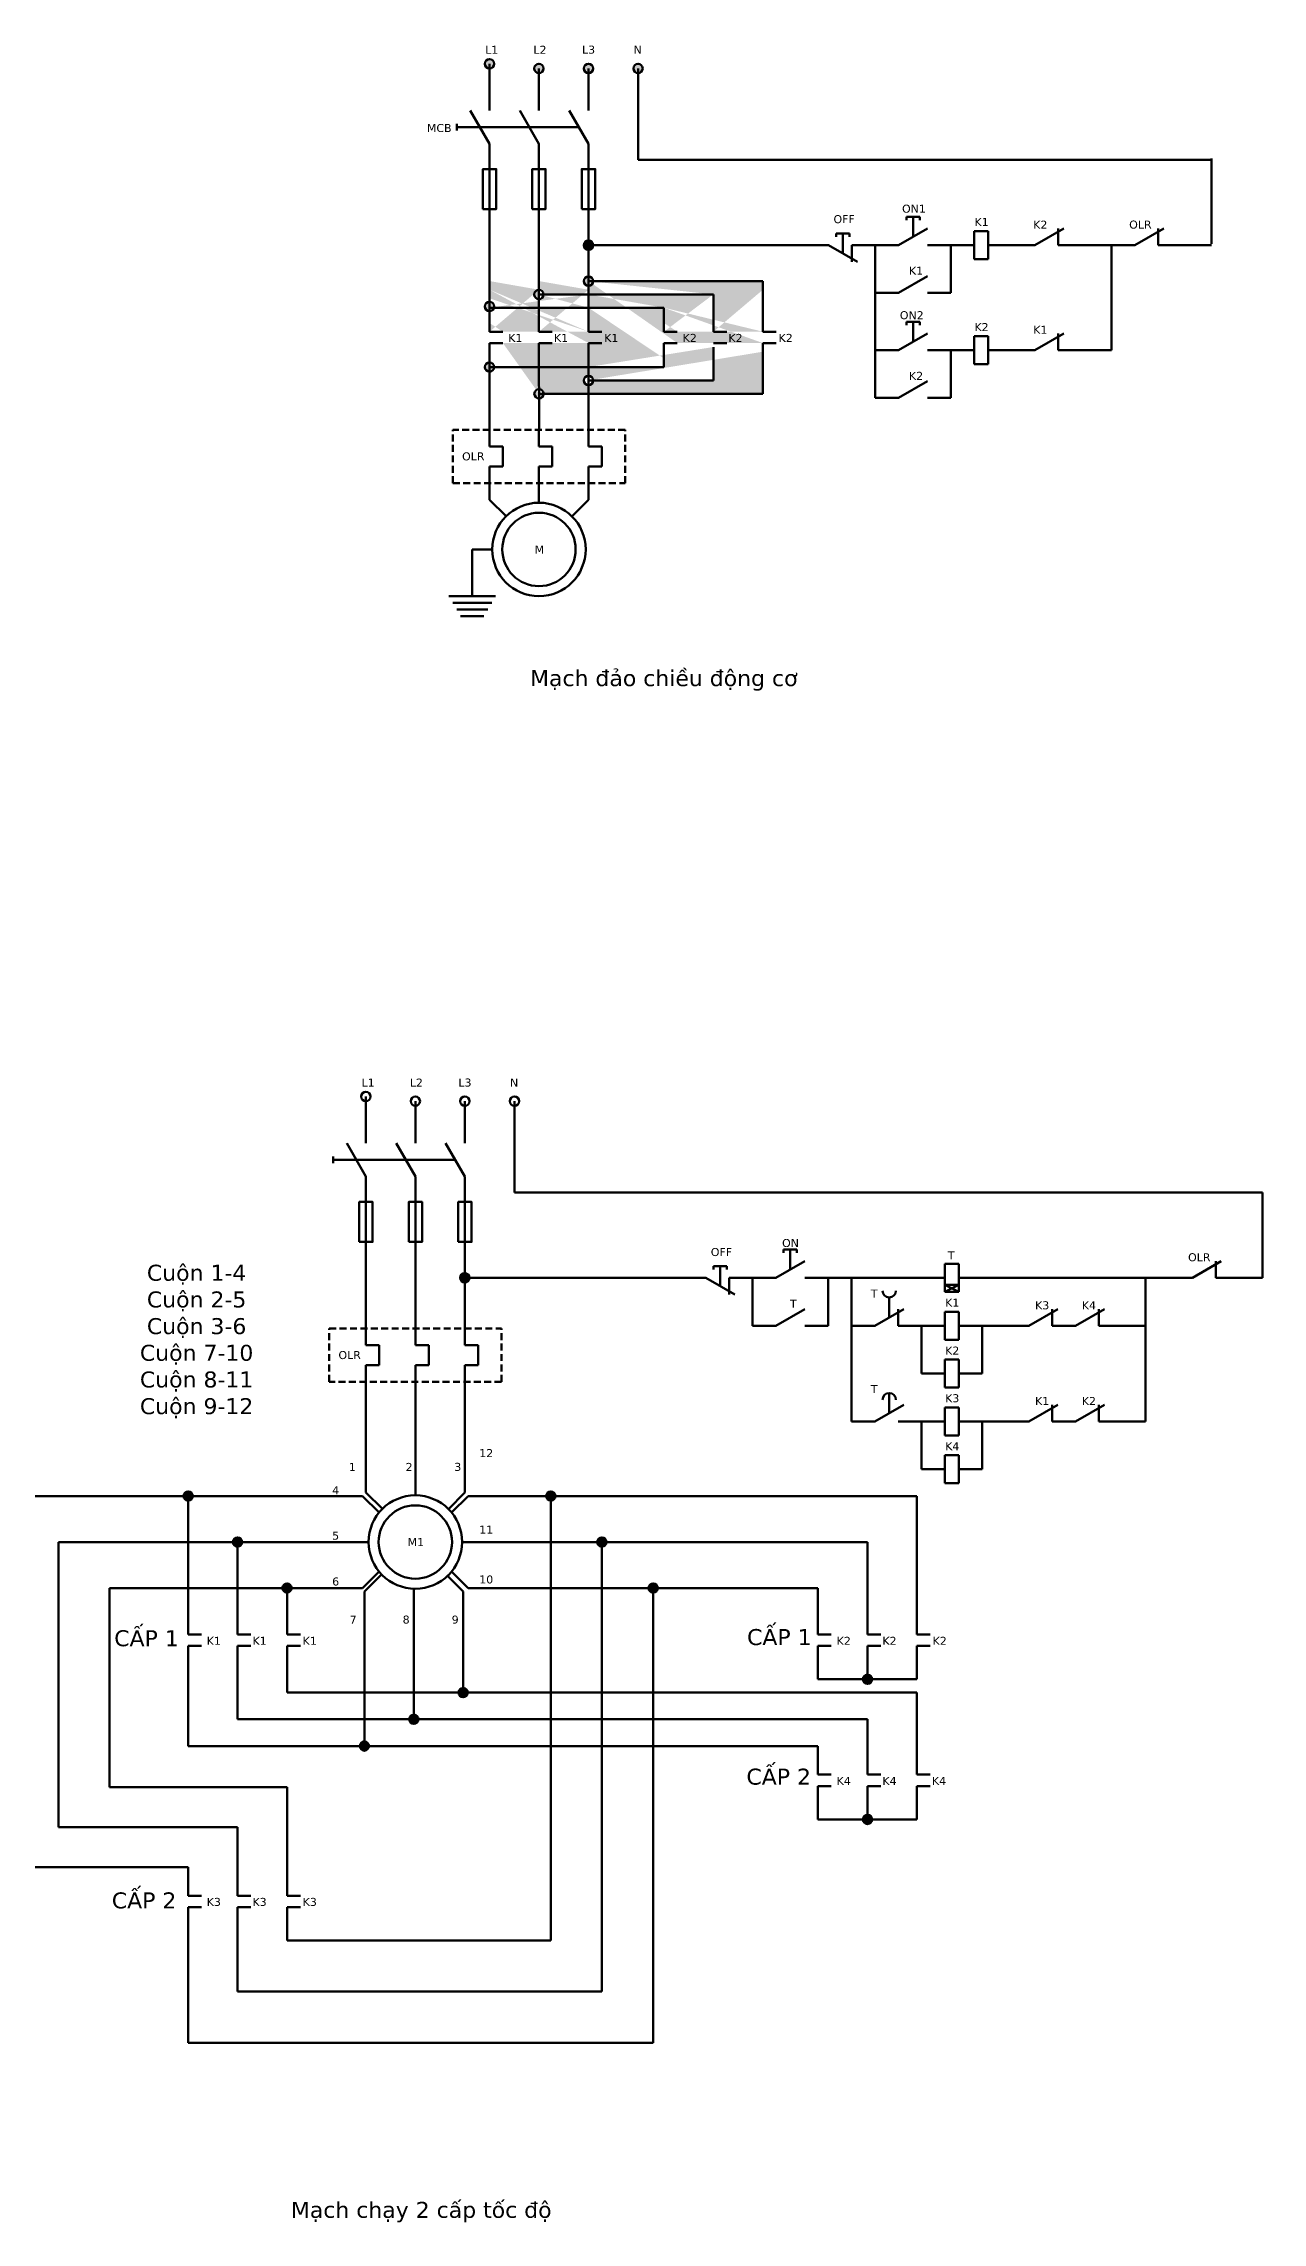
# Model space of a CAD drawing. Header units: inches. Extents: x -249378 to 8604139, y -7721310 to 888715.
# Drawn here: x 823686 to 1737190, y -7660340 to -6026822 of the extents above; entities that cross this region are included whole.
import ezdxf

# ---------------------------------------------------------------- set-up
doc = ezdxf.new("R2010")
doc.units = ezdxf.units.IN
doc.header["$LTSCALE"] = 130
doc.header["$MEASUREMENT"] = 0
doc.linetypes.add('DASHED', pattern=[0.75, 0.5, -0.25])
doc.styles.add('khong-ren', font='verdana_0.ttf', dxfattribs={"height": 400})

msp = doc.modelspace()

# ---------------------------------------------------------------- hatches: boundary and pattern name
at = {"lineweight": 70, "ltscale": 130}
h = msp.add_hatch(color=256, dxfattribs=at)
edge = h.paths.add_edge_path()
edge.add_arc((1269218, -6045418), 3500, 0, 360)
edge = h.paths.add_edge_path()
edge.add_arc((1232095, -6045418), 3500, 0, 360)
edge = h.paths.add_edge_path()
edge.add_arc((1194972, -6045418), 3500, 0, 360)
edge = h.paths.add_edge_path()
edge.add_arc((1157933, -6041918), 3500, 0, 360)
edge = h.paths.add_edge_path(flags=17)
edge.add_line((1157933, -6045418), (1157933, -6041918))
h.paths.add_polyline_path([(1265229, -6026947), (1272807, -6026947), (1272807, -6035947), (1265229, -6035947)], flags=9)
h.paths.add_polyline_path([(1226442, -6026822), (1237855, -6026822), (1237855, -6036072), (1226442, -6036072)], flags=9)
h.paths.add_polyline_path([(1189959, -6026885), (1201457, -6026885), (1201457, -6036010), (1189959, -6036010)], flags=9)
h.paths.add_polyline_path([(1153958, -6026937), (1165114, -6026937), (1165114, -6035957), (1153958, -6035957)], flags=9)
h = msp.add_hatch(color=256, dxfattribs=at)
edge = h.paths.add_edge_path()
edge.add_arc((1232095, -6177877), 3500, 0, 360)
h = msp.add_hatch(color=256, dxfattribs=at)
edge = h.paths.add_edge_path()
edge.add_arc((1232095, -6204869), 3500, 0, 360)
edge = h.paths.add_edge_path(flags=16)
edge.add_arc((1194972, -6214869), 3500, 0, 360)
edge = h.paths.add_edge_path()
edge.add_arc((1157933, -6223853), 3500, 0, 360)
edge = h.paths.add_edge_path(flags=17)
edge.add_arc((1232095, -6279320), 3500, 0, 360)
edge = h.paths.add_edge_path()
edge.add_arc((1194997, -6289344), 3500, 0, 360)
edge = h.paths.add_edge_path()
edge.add_arc((1157933, -6269320), 3500, 0, 360)
edge = h.paths.add_edge_path()
edge.add_line((1232095, -6289320), (1194997, -6289344))
edge.add_line((1232095, -6289320), (1362819, -6289320))
edge.add_line((1362819, -6251353), (1362819, -6257836))
edge.add_line((1362819, -6289320), (1362819, -6264320))
edge.add_line((1362819, -6282836), (1362819, -6257836))
edge.add_line((1232095, -6279320), (1325695, -6279320))
edge.add_line((1325695, -6279320), (1325695, -6254320))
edge.add_line((1232095, -6269320), (1157933, -6269320))
edge.add_line((1232095, -6269320), (1288656, -6269320))
edge.add_line((1288656, -6269320), (1288656, -6251353))
edge.add_line((1288656, -6262836), (1288656, -6251353))
edge.add_line((1232095, -6224869), (1157933, -6224869))
edge.add_line((1232095, -6214869), (1194972, -6214869))
edge.add_line((1232095, -6224869), (1288656, -6224869))
edge.add_line((1232095, -6214869), (1325695, -6214869))
edge.add_line((1232095, -6204869), (1362819, -6204869))
edge.add_line((1362819, -6204869), (1362819, -6211353))
edge.add_line((1362819, -6242836), (1362819, -6217836))
edge.add_line((1362819, -6236353), (1362819, -6211353))
edge.add_line((1325695, -6242836), (1325695, -6217836))
edge.add_line((1325695, -6236353), (1325695, -6214869))
edge.add_line((1288656, -6242836), (1288656, -6224869))
edge.add_line((1362819, -6242836), (1372819, -6242836))
edge.add_line((1325695, -6242836), (1335695, -6242836))
edge.add_line((1288656, -6242836), (1298656, -6242836))
edge.add_line((1288656, -6236353), (1288656, -6224869))
edge.add_line((1362819, -6251353), (1372819, -6251353))
edge.add_line((1325695, -6251353), (1335695, -6251353))
edge.add_line((1288656, -6251353), (1298656, -6251353))
edge.add_line((1232095, -6204869), (1232095, -6211353))
edge.add_line((1194972, -6204869), (1194972, -6211353))
edge.add_line((1157933, -6204869), (1157933, -6211353))
edge.add_line((1232095, -6242836), (1232095, -6217836))
edge.add_line((1232095, -6236353), (1232095, -6211353))
edge.add_line((1194972, -6242836), (1194972, -6217836))
edge.add_line((1194972, -6236353), (1194972, -6211353))
edge.add_line((1157933, -6242836), (1157933, -6217836))
edge.add_line((1232095, -6242836), (1242095, -6242836))
edge.add_line((1194972, -6242836), (1204972, -6242836))
edge.add_line((1157933, -6242836), (1167933, -6242836))
edge.add_line((1157933, -6236353), (1157933, -6211353))
edge.add_line((1232095, -6251353), (1242095, -6251353))
edge.add_line((1194972, -6251353), (1204972, -6251353))
edge.add_line((1157933, -6251353), (1167933, -6251353))
h.paths.add_polyline_path([(1373573, -6242937), (1386175, -6242937), (1386175, -6252062), (1373573, -6252062)], flags=9)
h.paths.add_polyline_path([(1335960, -6242937), (1348563, -6242937), (1348563, -6252062), (1335960, -6252062)], flags=25)
h.paths.add_polyline_path([(1301654, -6242937), (1314257, -6242937), (1314257, -6252062), (1301654, -6252062)], flags=25)
h.paths.add_polyline_path([(1243021, -6242989), (1255281, -6242989), (1255281, -6252010), (1243021, -6252010)], flags=25)
h.paths.add_polyline_path([(1205408, -6242989), (1217668, -6242989), (1217668, -6252010), (1205408, -6252010)], flags=25)
h.paths.add_polyline_path([(1171102, -6242989), (1183362, -6242989), (1183362, -6252010), (1171102, -6252010)], flags=25)
h = msp.add_hatch(color=256, dxfattribs=at)
edge = h.paths.add_edge_path()
edge.add_arc((1139439, -6952244), 3500, 0, 360)
h = msp.add_hatch(color=256, dxfattribs=at)
edge = h.paths.add_edge_path()
edge.add_arc((931959, -7115732), 3500, 0, 360)
h = msp.add_hatch(color=256, dxfattribs=at)
edge = h.paths.add_edge_path()
edge.add_arc((1203884, -7115732), 3500, 0, 360)
h = msp.add_hatch(color=256, dxfattribs=at)
edge = h.paths.add_edge_path()
edge.add_arc((968999, -7150228), 3500, 0, 360)
h = msp.add_hatch(color=256, dxfattribs=at)
edge = h.paths.add_edge_path()
edge.add_arc((1242067, -7150228), 3500, 0, 360)
h = msp.add_hatch(color=256, dxfattribs=at)
edge = h.paths.add_edge_path()
edge.add_arc((1006122, -7184725), 3500, 0, 360)
h = msp.add_hatch(color=256, dxfattribs=at)
edge = h.paths.add_edge_path()
edge.add_arc((1280499, -7184725), 3500, 0, 360)
h = msp.add_hatch(color=256, dxfattribs=at)
edge = h.paths.add_edge_path()
edge.add_arc((1441135, -7253158), 3500, 0, 360)
h = msp.add_hatch(color=256, dxfattribs=at)
edge = h.paths.add_edge_path()
edge.add_arc((1138249, -7263158), 3500, 0, 360)
h = msp.add_hatch(color=256, dxfattribs=at)
edge = h.paths.add_edge_path()
edge.add_arc((1101209, -7283158), 3500, 0, 360)
h = msp.add_hatch(color=256, dxfattribs=at)
edge = h.paths.add_edge_path()
edge.add_arc((1064086, -7303158), 3500, 0, 360)
h = msp.add_hatch(color=256, dxfattribs=at)
edge = h.paths.add_edge_path()
edge.add_arc((1441135, -7358158), 3500, 0, 360)

# ---------------------------------------------------------------- linework, layer by layer
for p, q in [((1157933, -6045418), (1157933, -6041918)), ((1170716, -6089402), (1224878, -6089402)), ((1269218, -6076902), (1269218, -6113894)), ((1569546, -6113894), (1269218, -6113894)), ((1569546, -6113894), (1662046, -6113894)), ((1662046, -6113894), (1699151, -6113894)), ((1699151, -6112989), (1699151, -6176973)), ((1157933, -6150886), (1157933, -6204869)), ((1194972, -6150886), (1194972, -6204869)), ((1232095, -6150886), (1232095, -6204869)), ((1232095, -6177877), (1322395, -6177877)), ((1322395, -6177877), (1412000, -6177877)), ((1584151, -6177877), (1624151, -6177877)), ((1624151, -6256682), (1624151, -6177877)), ((1659151, -6177877), (1699151, -6177877)), ((1157933, -6204869), (1157933, -6211353)), ((1194972, -6204869), (1194972, -6211353)), ((1232095, -6204869), (1232095, -6211353)), ((1232095, -6204869), (1362819, -6204869)), ((1362819, -6204869), (1362819, -6211353)), ((1232095, -6214869), (1194972, -6214869)), ((1232095, -6214869), (1325695, -6214869)), ((1447000, -6213725), (1447000, -6256682)), ((1232095, -6224869), (1157933, -6224869)), ((1232095, -6224869), (1288656, -6224869)), ((1157933, -6242836), (1167933, -6242836)), ((1157933, -6316353), (1157933, -6251353)), ((1194972, -6242836), (1204972, -6242836)), ((1195014, -6316353), (1194972, -6251353)), ((1232095, -6242836), (1242095, -6242836)), ((1232095, -6316353), (1232095, -6251353)), ((1288656, -6242836), (1298656, -6242836)), ((1325695, -6242836), (1335695, -6242836)), ((1362819, -6242836), (1372819, -6242836)), ((1362819, -6251353), (1362819, -6257836)), ((1232095, -6269320), (1157933, -6269320)), ((1232095, -6269320), (1288656, -6269320)), ((1447000, -6256682), (1464500, -6256682)), ((1584151, -6256682), (1624151, -6256682)), ((1232095, -6279320), (1325695, -6279320)), ((1232095, -6289320), (1194997, -6289344)), ((1232095, -6289320), (1362819, -6289320)), ((1159972, -6406059), (1144972, -6406059)), ((1144972, -6406059), (1144972, -6441059)), ((1144972, -6441059), (1127472, -6441059)), ((1144972, -6446059), (1130389, -6446059)), ((1144972, -6451059), (1133306, -6451059)), ((1144972, -6441059), (1162472, -6441059)), ((1144972, -6446059), (1159556, -6446059)), ((1144972, -6451059), (1156639, -6451059)), ((1144972, -6456059), (1136222, -6456059)), ((1144972, -6456059), (1153722, -6456059)), ((1065276, -6819784), (1065276, -6816284)), ((1176562, -6851268), (1176562, -6888260)), ((1078060, -6863768), (1132222, -6863768)), ((1176562, -6888260), (1667190, -6888260)), ((1667190, -6888260), (1737190, -6888260)), ((1737190, -6952244), (1737190, -6888260)), ((1065276, -6925252), (1065276, -6979235)), ((1102316, -6925252), (1102316, -6979235)), ((1139439, -6925252), (1139439, -6979235)), ((1139439, -6952244), (1320039, -6952244)), ((1579690, -6952244), (1649690, -6952244)), ((1649690, -7059786), (1649690, -6952244)), ((1065276, -6985719), (1065276, -6974345)), ((1065276, -7002609), (1065276, -6985719)), ((1102316, -6985719), (1102316, -6979235)), ((1102316, -7002609), (1102316, -6985719)), ((1139439, -6985719), (1139439, -6979235)), ((1139439, -7002609), (1139439, -6985719)), ((1481690, -6988091), (1481690, -7023939)), ((1527190, -7023939), (1527190, -6988091)), ((1065276, -7044372), (1065276, -7017609)), ((1102316, -7044372), (1102316, -7017609)), ((1139439, -7044372), (1139439, -7017609)), ((1065276, -7073352), (1065276, -7044372)), ((1102316, -7073352), (1102316, -7044372)), ((1139439, -7073352), (1139439, -7044372)), ((1481690, -7059786), (1481690, -7095634)), ((1527190, -7095634), (1527190, -7059786)), ((1065276, -7088021), (1065276, -7073352)), ((1102316, -7088021), (1102316, -7073352)), ((1139439, -7088021), (1139439, -7073352)), ((931959, -7115732), (796437, -7115732)), ((1037736, -7115732), (931959, -7115732)), ((931959, -7115732), (931959, -7198159)), ((1166813, -7115732), (1279190, -7115732)), ((1203884, -7115732), (1203884, -7448961)), ((1279190, -7115732), (1478258, -7115732)), ((1478258, -7115732), (1478258, -7198159)), ((968999, -7150228), (834744, -7150228)), ((834744, -7184725), (834744, -7150228)), ((1040110, -7150228), (968999, -7150228)), ((968999, -7150228), (968999, -7198159)), ((1164523, -7150228), (1242067, -7150228)), ((1242067, -7150228), (1441135, -7150228)), ((1242191, -7448961), (1242191, -7150228)), ((1441135, -7150228), (1441135, -7198159)), ((834744, -7184725), (834744, -7333962)), ((1006122, -7184725), (873052, -7184725)), ((873052, -7184725), (873052, -7333962)), ((1037820, -7184725), (1006122, -7184725)), ((1006122, -7184725), (1006122, -7198159)), ((1166896, -7184725), (1205028, -7184725)), ((1205028, -7184725), (1404095, -7184725)), ((1280499, -7487269), (1280499, -7184725)), ((1404095, -7184725), (1404095, -7198159)), ((931959, -7219642), (941959, -7219642)), ((968999, -7219642), (978999, -7219642)), ((1006122, -7219642), (1016122, -7219642)), ((1064086, -7303158), (1064086, -7212417)), ((1101209, -7212417), (1101209, -7283158)), ((1138249, -7212417), (1138249, -7263158)), ((1404095, -7219642), (1414095, -7219642)), ((1441135, -7219642), (1451135, -7219642)), ((1478258, -7219642), (1488258, -7219642)), ((931959, -7253158), (931959, -7303158)), ((968999, -7283158), (968999, -7253158)), ((1006122, -7253158), (1006122, -7263158)), ((1101209, -7263158), (1006122, -7263158)), ((1138249, -7263158), (1101209, -7263158)), ((1138249, -7263158), (1478258, -7263158)), ((1404095, -7253158), (1478258, -7253158)), ((1478258, -7263158), (1478258, -7303158)), ((1101209, -7283158), (968999, -7283158)), ((1101209, -7283158), (1441135, -7283158)), ((1441135, -7283158), (1441135, -7303158)), ((931959, -7303158), (1064086, -7303158)), ((1064086, -7303158), (1404095, -7303158)), ((834744, -7333962), (834744, -7363962)), ((873052, -7333962), (931959, -7333962)), ((931959, -7333962), (1006122, -7333962)), ((1006122, -7333962), (1006122, -7393962)), ((1404095, -7324642), (1414095, -7324642)), ((1441135, -7324642), (1451135, -7324642)), ((1478258, -7324642), (1488258, -7324642)), ((834744, -7363962), (931959, -7363962)), ((931959, -7363962), (968999, -7363962)), ((968999, -7363962), (968999, -7393962)), ((1404095, -7358211), (1478258, -7358211)), ((796437, -7393962), (931959, -7393962)), ((931959, -7415445), (941959, -7415445)), ((968999, -7415445), (978999, -7415445)), ((1006122, -7415445), (1016122, -7415445)), ((931959, -7525576), (931959, -7448961)), ((968999, -7487269), (968999, -7448961)), ((1006122, -7448961), (1080284, -7448961)), ((1080284, -7448961), (1203884, -7448961)), ((1242191, -7448961), (1242191, -7487269)), ((1043161, -7487269), (968999, -7487269)), ((1242191, -7487269), (1043161, -7487269)), ((1280499, -7487269), (1280499, -7525576)), ((1006122, -7525576), (931959, -7525576)), ((1280499, -7525576), (1006122, -7525576))]:
    msp.add_line(p, q, dxfattribs=at)
at = {"lineweight": 70, "ltscale": 80}
for p, q in [((1157933, -6070418), (1157933, -6045418)), ((1157933, -6076902), (1157933, -6051902)), ((1194972, -6070418), (1194972, -6045418)), ((1194972, -6076902), (1194972, -6051902)), ((1232095, -6070418), (1232095, -6045418)), ((1232095, -6076902), (1232095, -6051902)), ((1269218, -6070418), (1269218, -6045418)), ((1269218, -6076902), (1269218, -6051902)), ((1133499, -6089402), (1170716, -6089402)), ((1157933, -6126902), (1157933, -6101902)), ((1157933, -6133386), (1157933, -6108386)), ((1194972, -6126902), (1194972, -6101902)), ((1194972, -6133386), (1194972, -6108386)), ((1232095, -6126902), (1232095, -6101902)), ((1232095, -6133386), (1232095, -6108386)), ((1157933, -6150886), (1157933, -6133386)), ((1157933, -6150886), (1157933, -6139869)), ((1194972, -6150886), (1194972, -6133386)), ((1194972, -6150886), (1194972, -6139869)), ((1232095, -6150886), (1232095, -6133386)), ((1232095, -6150886), (1232095, -6139869)), ((1475326, -6156627), (1470326, -6156627)), ((1470326, -6156627), (1470326, -6159127)), ((1475326, -6171627), (1475326, -6156627)), ((1475326, -6156627), (1480326, -6156627)), ((1480326, -6156627), (1480326, -6159127)), ((1422826, -6169127), (1417826, -6169127)), ((1417826, -6169127), (1417826, -6171627)), ((1422826, -6184127), (1422826, -6169127)), ((1422826, -6169127), (1427826, -6169127)), ((1427826, -6169127), (1427826, -6171627)), ((1464500, -6177877), (1486151, -6165377)), ((1521151, -6177877), (1521151, -6167377)), ((1531651, -6167377), (1521151, -6167377)), ((1531651, -6188377), (1531651, -6167377)), ((1566651, -6177877), (1588302, -6165377)), ((1584151, -6165377), (1584151, -6177877)), ((1641651, -6177877), (1663302, -6165377)), ((1659151, -6165377), (1659151, -6177877)), ((1412000, -6177877), (1433651, -6190377)), ((1429500, -6177877), (1429500, -6190377)), ((1429500, -6177877), (1464500, -6177877)), ((1447000, -6177877), (1447000, -6213725)), ((1486151, -6177877), (1503651, -6177877)), ((1503651, -6213725), (1503651, -6177877)), ((1503651, -6177877), (1521151, -6177877)), ((1521151, -6188377), (1521151, -6177877)), ((1521151, -6188377), (1531651, -6188377)), ((1531651, -6177877), (1549151, -6177877)), ((1549151, -6177877), (1566651, -6177877)), ((1624151, -6177877), (1641651, -6177877)), ((1464500, -6213725), (1486151, -6201225)), ((1157933, -6236353), (1157933, -6211353)), ((1157933, -6242836), (1157933, -6217836)), ((1194972, -6236353), (1194972, -6211353)), ((1194972, -6242836), (1194972, -6217836)), ((1232095, -6236353), (1232095, -6211353)), ((1232095, -6242836), (1232095, -6217836)), ((1325695, -6236353), (1325695, -6214869)), ((1325695, -6242836), (1325695, -6217836)), ((1362819, -6236353), (1362819, -6211353)), ((1362819, -6242836), (1362819, -6217836)), ((1447000, -6213725), (1464500, -6213725)), ((1486151, -6213725), (1503651, -6213725)), ((1288656, -6236353), (1288656, -6224869)), ((1288656, -6242836), (1288656, -6224869)), ((1475326, -6235432), (1470326, -6235432)), ((1470326, -6235432), (1470326, -6237932)), ((1475326, -6250432), (1475326, -6235432)), ((1475326, -6235432), (1480326, -6235432)), ((1480326, -6235432), (1480326, -6237932)), ((1157933, -6251353), (1167933, -6251353)), ((1194972, -6251353), (1204972, -6251353)), ((1232095, -6251353), (1242095, -6251353)), ((1288656, -6251353), (1298656, -6251353)), ((1288656, -6262836), (1288656, -6251353)), ((1288656, -6269320), (1288656, -6251353)), ((1325695, -6251353), (1335695, -6251353)), ((1325695, -6279320), (1325695, -6254320)), ((1362819, -6251353), (1372819, -6251353)), ((1464500, -6256682), (1486151, -6244182)), ((1521151, -6256682), (1521151, -6246182)), ((1531651, -6246182), (1521151, -6246182)), ((1531651, -6267182), (1531651, -6246182)), ((1566651, -6256682), (1588302, -6244182)), ((1584151, -6244182), (1584151, -6256682)), ((1362819, -6282836), (1362819, -6257836)), ((1362819, -6289320), (1362819, -6264320)), ((1447000, -6256682), (1447000, -6292529)), ((1486151, -6256682), (1503651, -6256682)), ((1503651, -6292529), (1503651, -6256682)), ((1503651, -6256682), (1521151, -6256682)), ((1521151, -6267182), (1521151, -6256682)), ((1521151, -6267182), (1531651, -6267182)), ((1531651, -6256682), (1549151, -6256682)), ((1549151, -6256682), (1566651, -6256682)), ((1464500, -6292529), (1486151, -6280029)), ((1447000, -6292529), (1464500, -6292529)), ((1486151, -6292529), (1503651, -6292529)), ((1157933, -6328853), (1157933, -6316353)), ((1194972, -6328853), (1194972, -6316353)), ((1232095, -6328853), (1232095, -6316353)), ((1167933, -6328853), (1157933, -6328853)), ((1167933, -6343853), (1167933, -6328853)), ((1204972, -6328853), (1194972, -6328853)), ((1204972, -6343853), (1204972, -6328853)), ((1242095, -6328853), (1232095, -6328853)), ((1242095, -6343853), (1242095, -6328853)), ((1157933, -6368853), (1157933, -6343853)), ((1157933, -6343853), (1167933, -6343853)), ((1194972, -6371059), (1194972, -6343853)), ((1194972, -6343853), (1204972, -6343853)), ((1232095, -6368936), (1232095, -6343853)), ((1232095, -6343853), (1242095, -6343853)), ((1170307, -6381227), (1157933, -6368853)), ((1219721, -6381311), (1232095, -6368936)), ((1065276, -6844784), (1065276, -6819784)), ((1065276, -6851268), (1065276, -6826268)), ((1102316, -6844784), (1102316, -6819784)), ((1102316, -6851268), (1102316, -6826268)), ((1139439, -6844784), (1139439, -6819784)), ((1139439, -6851268), (1139439, -6826268)), ((1176562, -6844784), (1176562, -6819784)), ((1176562, -6851268), (1176562, -6826268)), ((1040843, -6863768), (1078060, -6863768)), ((1065276, -6901268), (1065276, -6876268)), ((1102316, -6901268), (1102316, -6876268)), ((1139439, -6901268), (1139439, -6876268)), ((1065276, -6907752), (1065276, -6882752)), ((1102316, -6907752), (1102316, -6882752)), ((1139439, -6907752), (1139439, -6882752)), ((1065276, -6925252), (1065276, -6907752)), ((1102316, -6925252), (1102316, -6907752)), ((1139439, -6925252), (1139439, -6907752)), ((1065276, -6925252), (1065276, -6914235)), ((1102316, -6925252), (1102316, -6914235)), ((1139439, -6925252), (1139439, -6914235)), ((1372539, -6952244), (1394190, -6939744)), ((1383365, -6930994), (1378365, -6930994)), ((1378365, -6930994), (1378365, -6933494)), ((1383365, -6945994), (1383365, -6930994)), ((1383365, -6930994), (1388365, -6930994)), ((1388365, -6930994), (1388365, -6933494)), ((1499190, -6952244), (1499190, -6941744)), ((1509690, -6941744), (1499190, -6941744)), ((1509690, -6962744), (1509690, -6941744)), ((1684690, -6952244), (1706340, -6939744)), ((1702190, -6939744), (1702190, -6952244)), ((1320039, -6952244), (1341690, -6964744)), ((1330865, -6943494), (1325865, -6943494)), ((1325865, -6943494), (1325865, -6945994)), ((1330865, -6958494), (1330865, -6943494)), ((1330865, -6943494), (1335865, -6943494)), ((1335865, -6943494), (1335865, -6945994)), ((1337539, -6952244), (1337539, -6964744)), ((1337539, -6952244), (1372539, -6952244)), ((1355039, -6952244), (1355039, -6988091)), ((1394190, -6952244), (1429190, -6952244)), ((1411690, -6988091), (1411690, -6952244)), ((1429190, -6952244), (1464190, -6952244)), ((1429190, -6952244), (1429190, -6988091)), ((1464190, -6952244), (1499190, -6952244)), ((1499190, -6962744), (1499190, -6952244)), ((1499190, -6957494), (1509690, -6957494)), ((1499190, -6957494), (1509690, -6962744)), ((1509690, -6957494), (1499190, -6962744)), ((1509690, -6952244), (1544690, -6952244)), ((1544690, -6952244), (1579690, -6952244)), ((1649690, -6952244), (1684690, -6952244)), ((1702190, -6952244), (1737190, -6952244)), ((1457515, -6981841), (1457515, -6966841)), ((1499190, -6962744), (1509690, -6962744)), ((1355039, -6988091), (1372539, -6988091)), ((1372539, -6988091), (1394190, -6975591)), ((1394190, -6988091), (1411690, -6988091)), ((1429190, -6988091), (1446690, -6988091)), ((1429190, -6988091), (1429190, -7023939)), ((1446690, -6988091), (1468340, -6975591)), ((1464190, -6975591), (1464190, -6988091)), ((1464190, -6988091), (1499190, -6988091)), ((1499190, -6988091), (1499190, -6977591)), ((1509690, -6977591), (1499190, -6977591)), ((1499190, -6998591), (1499190, -6988091)), ((1509690, -6998591), (1509690, -6977591)), ((1509690, -6988091), (1544690, -6988091)), ((1544690, -6988091), (1562190, -6988091)), ((1562190, -6988091), (1583840, -6975591)), ((1579690, -6975591), (1579690, -6988091)), ((1579690, -6988091), (1597190, -6988091)), ((1597190, -6988091), (1618840, -6975591)), ((1614690, -6975591), (1614690, -6988091)), ((1614690, -6988091), (1649690, -6988091)), ((1075277, -7002609), (1065276, -7002609)), ((1075277, -7017609), (1075277, -7002609)), ((1112316, -7002609), (1102316, -7002609)), ((1112316, -7017609), (1112316, -7002609)), ((1149439, -7002609), (1139439, -7002609)), ((1149439, -7017609), (1149439, -7002609)), ((1499190, -6998591), (1509690, -6998591)), ((1065276, -7017609), (1075277, -7017609)), ((1102316, -7017609), (1112316, -7017609)), ((1139439, -7017609), (1149439, -7017609)), ((1429190, -7023939), (1429190, -7059786)), ((1481690, -7023939), (1499190, -7023939)), ((1499190, -7023939), (1499190, -7013439)), ((1509690, -7013439), (1499190, -7013439)), ((1499190, -7034439), (1499190, -7023939)), ((1509690, -7034439), (1509690, -7013439)), ((1509690, -7023939), (1527190, -7023939)), ((1457515, -7053536), (1457515, -7038536)), ((1499190, -7034439), (1509690, -7034439)), ((1446690, -7059786), (1468340, -7047286)), ((1499190, -7059786), (1499190, -7049286)), ((1509690, -7049286), (1499190, -7049286)), ((1509690, -7070286), (1509690, -7049286)), ((1562190, -7059786), (1583840, -7047286)), ((1579690, -7047286), (1579690, -7059786)), ((1597190, -7059786), (1618840, -7047286)), ((1614690, -7047286), (1614690, -7059786)), ((1429190, -7059786), (1446690, -7059786)), ((1464190, -7059786), (1499190, -7059786)), ((1499190, -7070286), (1499190, -7059786)), ((1499190, -7070286), (1509690, -7070286)), ((1509690, -7059786), (1544690, -7059786)), ((1544690, -7059786), (1562190, -7059786)), ((1579690, -7059786), (1597190, -7059786)), ((1614690, -7059786), (1649690, -7059786)), ((1065276, -7113021), (1065276, -7088021)), ((1102316, -7115228), (1102316, -7088021)), ((1139439, -7113105), (1139439, -7088021)), ((1499190, -7095634), (1499190, -7085134)), ((1509690, -7085134), (1499190, -7085134)), ((1509690, -7106134), (1509690, -7085134)), ((1481690, -7095634), (1499190, -7095634)), ((1499190, -7106134), (1499190, -7095634)), ((1509690, -7095634), (1527190, -7095634)), ((1062820, -7115732), (1037736, -7115732)), ((1075194, -7128106), (1062820, -7115732)), ((1077651, -7125396), (1065276, -7113021)), ((1127065, -7125479), (1139439, -7113105)), ((1129438, -7128106), (1141813, -7115732)), ((1141813, -7115732), (1166813, -7115732)), ((1499190, -7106134), (1509690, -7106134)), ((1067316, -7150228), (1040110, -7150228)), ((1137316, -7150228), (1164523, -7150228)), ((1062820, -7184725), (1037820, -7184725)), ((1075194, -7172350), (1062820, -7184725)), ((1076460, -7174959), (1064086, -7187334)), ((1064086, -7187334), (1064086, -7212417)), ((1101209, -7185210), (1101209, -7212417)), ((1125874, -7175043), (1138249, -7187417)), ((1129438, -7172350), (1141813, -7184725)), ((1138249, -7187417), (1138249, -7212417)), ((1141813, -7184725), (1166896, -7184725)), ((931959, -7213159), (931959, -7198159)), ((931959, -7219642), (931959, -7198159)), ((968999, -7213159), (968999, -7198159)), ((968999, -7219642), (968999, -7198159)), ((1006122, -7213159), (1006122, -7198159)), ((1006122, -7219642), (1006122, -7198159)), ((1404095, -7219642), (1404095, -7198159)), ((1441135, -7219642), (1441135, -7198159)), ((1478258, -7219642), (1478258, -7198159)), ((931959, -7253158), (931959, -7228159)), ((931959, -7228159), (941959, -7228159)), ((968999, -7253158), (968999, -7228159)), ((968999, -7228159), (978999, -7228159)), ((1006122, -7253158), (1006122, -7228159)), ((1006122, -7228159), (1016122, -7228159)), ((1404095, -7253158), (1404095, -7228159)), ((1404095, -7228159), (1414095, -7228159)), ((1441135, -7253158), (1441135, -7228159)), ((1441135, -7228159), (1451135, -7228159)), ((1478258, -7253158), (1478258, -7228159)), ((1478258, -7228159), (1488258, -7228159)), ((1404095, -7324642), (1404095, -7303158)), ((1441135, -7324642), (1441135, -7303158)), ((1478258, -7324642), (1478258, -7303158)), ((1404095, -7358158), (1404095, -7333158)), ((1404095, -7333158), (1414095, -7333158)), ((1441135, -7358158), (1441135, -7333158)), ((1441135, -7333158), (1451135, -7333158)), ((1478258, -7358158), (1478258, -7333158)), ((1478258, -7333158), (1488258, -7333158)), ((931959, -7415445), (931959, -7393962)), ((968999, -7415445), (968999, -7393962)), ((1006122, -7415445), (1006122, -7393962)), ((931959, -7448961), (931959, -7423962)), ((931959, -7423962), (941959, -7423962)), ((968999, -7448961), (968999, -7423962)), ((968999, -7423962), (978999, -7423962)), ((1006122, -7448961), (1006122, -7423962)), ((1006122, -7423962), (1016122, -7423962))]:
    msp.add_line(p, q, dxfattribs=at)
at = {"lineweight": 70, "ltscale": 70}
for p, q in [((1133499, -6089402), (1133499, -6086902)), ((1133499, -6089402), (1133499, -6091902)), ((1040843, -6863768), (1040843, -6861268)), ((1040843, -6863768), (1040843, -6866268))]:
    msp.add_line(p, q, dxfattribs=at)
at = {"lineweight": 70, "ltscale": 30}
for p, q in [((1157933, -6101902), (1143499, -6076902)), ((1194972, -6101902), (1180538, -6076902)), ((1232095, -6101902), (1217662, -6076902)), ((1065276, -6876268), (1050843, -6851268)), ((1102316, -6876268), (1087882, -6851268)), ((1139439, -6876268), (1125005, -6851268))]:
    msp.add_line(p, q, dxfattribs=at)
at = {"linetype": 'DASHED', "lineweight": 70, "ltscale": 80}
for p, q in [((1259595, -6316353), (1130433, -6316353)), ((1130433, -6356353), (1130433, -6316353)), ((1259595, -6356353), (1259595, -6316353)), ((1130433, -6356353), (1259595, -6356353)), ((1037777, -7030109), (1037777, -6990109)), ((1037777, -6990109), (1166939, -6990109)), ((1166939, -7030109), (1166939, -6990109)), ((1166939, -7030109), (1037777, -7030109))]:
    msp.add_line(p, q, dxfattribs=at)
at = {"lineweight": 70, "ltscale": 130}
for points in [[(1152933, -6150886), (1162933, -6150886), (1162933, -6120886), (1152933, -6120886)], [(1189972, -6150886), (1199972, -6150886), (1199972, -6120886), (1189972, -6120886)], [(1227095, -6150886), (1237095, -6150886), (1237095, -6120886), (1227095, -6120886)], [(1060276, -6925252), (1070276, -6925252), (1070276, -6895252), (1060276, -6895252)], [(1097316, -6925252), (1107316, -6925252), (1107316, -6895252), (1097316, -6895252)], [(1134439, -6925252), (1144439, -6925252), (1144439, -6895252), (1134439, -6895252)]]:
    msp.add_lwpolyline(points, close=True, dxfattribs=at)
for centre in [(1157933, -6041918), (1194972, -6045418), (1232095, -6045418), (1269218, -6045418), (1232095, -6177877), (1232095, -6204869), (1157933, -6223853), (1194972, -6214869), (1157933, -6269320), (1194997, -6289344), (1232095, -6279320), (1065276, -6816284), (1102316, -6819784), (1139439, -6819784), (1176562, -6819784), (1139439, -6952244), (931959, -7115732), (1203884, -7115732), (968999, -7150228), (1242067, -7150228), (1006122, -7184725), (1280499, -7184725), (1441135, -7253158), (1138249, -7263158), (1101209, -7283158), (1064086, -7303158), (1441135, -7358158)]:
    msp.add_circle(centre, 3500, dxfattribs=at)
at = {"lineweight": 70, "ltscale": 80}
for centre, radius in [((1194972, -6406059), 35000), ((1194972, -6406059), 27500), ((1102316, -7150228), 35000), ((1102316, -7150228), 27500)]:
    msp.add_circle(centre, radius, dxfattribs=at)
for centre, start, end in [((1457515, -6961841), 180, 0), ((1457515, -7043536), 0, 180)]:
    msp.add_arc(centre, 5000, start, end, dxfattribs=at)

# ---------------------------------------------------------------- texts
at = {"lineweight": 70, "ltscale": 30, "attachment_point": 5, "style": 'khong-ren'}
for s, insert, char_height, width in [('L1', (1159536, -6031447), 6000, 8762.26), ('L2', (1195708, -6031447), 6000, 8762.26), ('L3', (1232149, -6031447), 6000, 8762.26), ('N', (1269018, -6031447), 6000, 8762.26), ('MCB', (1120254, -6090178), 6000, 17336.59), ('OFF', (1423703, -6158506), 6000, 17336.59), ('ON1', (1476028, -6150660), 6000, 17336.59), ('K1', (1526667, -6160580), 6000, 17336.59), ('K2', (1570721, -6162599), 6000, 17336.59), ('OLR', (1645721, -6162599), 6000, 17336.59), ('K1', (1477606, -6197118), 6000, 17336.59), ('ON2', (1474379, -6230515), 6000, 17336.59), ('K2', (1526667, -6239385), 6000, 17336.59), ('K1', (1570721, -6241404), 6000, 17336.59), ('K1', (1177232, -6247500), 6000, 8697.2), ('K1', (1211538, -6247500), 6000, 8697.2), ('K1', (1249151, -6247500), 6000, 8697.2), ('K2', (1307955, -6247500), 6000, 8697.2), ('K2', (1342261, -6247500), 6000, 8697.2), ('K2', (1379874, -6247500), 6000, 8697.2), ('K2', (1477606, -6275923), 6000, 17336.59), ('OLR', (1145729, -6336353), 6000, 17336.59), ('M', (1195310, -6406134), 6000, 17336.59), ('Mạch đảo chiều động cơ', (1288519, -6504272), 12000, 438732.49), ('L1', (1066880, -6805814), 6000, 8762.26), ('L2', (1103052, -6805814), 6000, 8762.26), ('L3', (1139492, -6805814), 6000, 8762.26), ('N', (1176362, -6805814), 6000, 8762.26), ('ON', (1383483, -6926110), 6000, 17336.59), ('Cuộn 1-4\\PCuộn 2-5\\PCuộn 3-6\\PCuộn 7-10\\PCuộn 8-11\\PCuộn 9-12', (938376, -6999872), 12000, 142033.54), ('OFF', (1331742, -6932872), 6000, 17336.59), ('T', (1503923, -6935362), 6000, 17336.59), ('OLR', (1689858, -6936799), 6000, 17336.59), ('T', (1385645, -6971485), 6000, 17336.59), ('T', (1446231, -6963921), 6000, 17336.59), ('K1', (1504706, -6970794), 6000, 17336.59), ('K3', (1572129, -6972813), 6000, 17336.59), ('K4', (1607129, -6972813), 6000, 17336.59), ('OLR', (1053073, -7010109), 6000, 17336.59), ('K2', (1504706, -7006716), 6000, 17336.59), ('T', (1446231, -7035616), 6000, 17336.59), ('K3', (1504706, -7042489), 6000, 17336.59), ('K1', (1572129, -7044508), 6000, 17336.59), ('K2', (1607129, -7044508), 6000, 17336.59), ('12', (1155439, -7083576), 6000, 17336.59), ('K4', (1504706, -7078411), 6000, 17336.59), ('1', (1055081, -7093950), 6000, 17336.59), ('2', (1097625, -7093950), 6000, 17336.59), ('3', (1134109, -7093950), 6000, 17336.59), ('4', (1042598, -7111386), 6000, 17336.59), ('11', (1155439, -7140946), 6000, 17336.59), ('5', (1042598, -7145527), 6000, 17336.59), ('M1', (1102653, -7150303), 6000, 17336.59), ('6', (1042598, -7179874), 6000, 17336.59), ('10', (1155439, -7178353), 6000, 17336.59), ('CẤP 1', (900804, -7222474), 12000, 58667.75), ('7', (1055708, -7208427), 6000, 17336.59), ('8', (1095408, -7208427), 6000, 17336.59), ('9', (1132156, -7208427), 6000, 17336.59), ('CẤP 1', (1375111, -7221598), 12000, 58667.75), ('K1', (951259, -7224305), 6000, 8697.2), ('K1', (985564, -7224305), 6000, 8697.2), ('K1', (1023177, -7224305), 6000, 8697.2), ('K2', (1423395, -7224305), 6000, 8697.2), ('K2', (1457701, -7224305), 6000, 8697.2), ('K2', (1495313, -7224305), 6000, 8697.2), ('CẤP 2', (1374645, -7326236), 12000, 58667.75), ('K4', (1423395, -7329305), 6000, 8697.2), ('K4', (1457701, -7329305), 6000, 8697.2), ('K4', (1494824, -7329305), 6000, 8697.2), ('CẤP 2', (899007, -7419027), 12000, 58667.75), ('K3', (951259, -7420108), 6000, 8697.2), ('K3', (985564, -7420108), 6000, 8697.2), ('K3', (1023177, -7420108), 6000, 8697.2), ('Mạch chạy 2 cấp tốc độ', (1106735, -7652628), 12000, 438732.49)]:
    msp.add_mtext(s, dxfattribs=dict(at, insert=insert, char_height=char_height, width=width))

doc.saveas('drawing.dxf')
